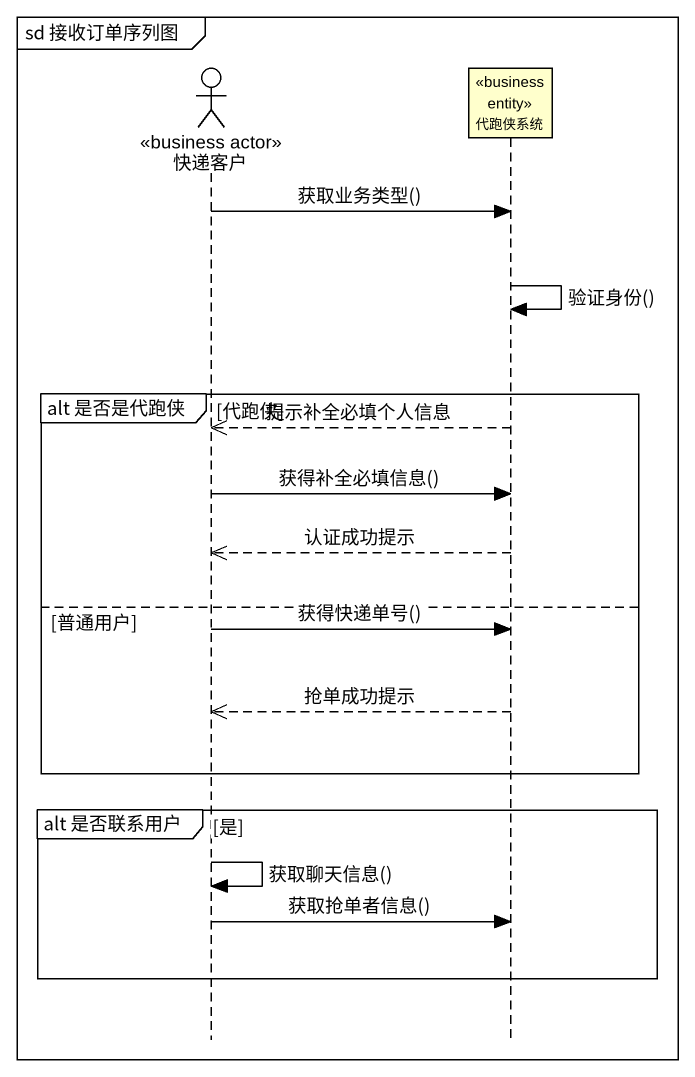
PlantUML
@startuml
mainframe sd 接收订单序列图
hide footbox
actor 快递客户 <<business actor>>
participant 代跑侠系统 <<business entity>>

快递客户 -> 代跑侠系统 : 获取业务类型()
代跑侠系统 -> 代跑侠系统 : 验证身份()
group alt 是否是代跑侠 [代跑侠]
  代跑侠系统 -->> 快递客户 : 提示补全必填个人信息
  快递客户 -> 代跑侠系统 : 获得补全必填信息()
  代跑侠系统 -->> 快递客户 : 认证成功提示
else 普通用户
  快递客户 -> 代跑侠系统 : 获得快递单号()
  代跑侠系统 -->> 快递客户 : 抢单成功提示
end
group alt 是否联系用户 [是]
  快递客户 -> 快递客户 : 获取聊天信息()
  快递客户 -> 代跑侠系统 : 获取抢单者信息()
end
@enduml
